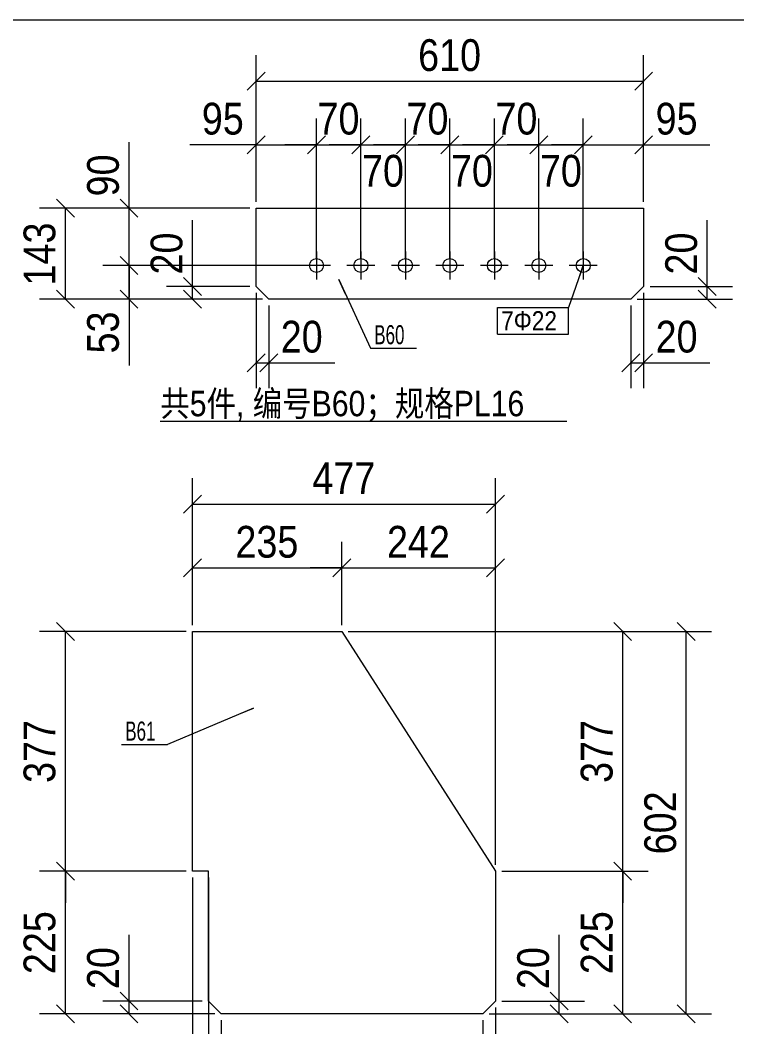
# Model space of a CAD drawing. Header units: inches. Extents: x 0 to 1938, y -2180 to 0.
# Drawn here: x 927.7 to 1040.5, y -1478.4 to -1320 of the extents above; entities that cross this region are included whole.
import ezdxf

# ---------------------------------------------------------------- set-up
doc = ezdxf.new("R2010")
doc.units = ezdxf.units.IN
doc.header["$MEASUREMENT"] = 0
doc.linetypes.add('XKITLINE00', pattern=[0])
for name, color, linetype, lineweight in [('Bolt', 7, 'Continuous', 0), ('BoltMark', 3, 'Continuous', 0), ('DrawingSheet', 5, 'Continuous', 0), ('OtherObjectType', 1, 'Continuous', 0), ('Part', 2, 'Continuous', 0), ('PartMark', 3, 'Continuous', 0), ('Z-DIMENSIONS', 1, 'Continuous', 0)]:
    doc.layers.add(name, color=color, linetype=linetype, lineweight=lineweight)
doc.styles.add('Arial Narrow', font='ARIAL.TTF')
doc.styles.add('romsim', font='ARIAL.TTF')
doc.styles.add('宋体', font='ARIAL.TTF')

# ---------------------------------------------------------------- blocks, each defined once
blk = doc.blocks.new('*A1569')
at = {"layer": 'Part', "color": 2, "linetype": 'XKITLINE00', "lineweight": 0}
for p, q in [((314.8, 383.1), (314.8, 395.4)), ((314.8, 395.4), (375.8, 395.4)), ((375.8, 395.4), (375.8, 383.1)), ((316.8, 381.1), (314.8, 383.1)), ((375.8, 383.1), (373.8, 381.1)), ((373.8, 381.1), (316.8, 381.1))]:
    blk.add_line(p, q, dxfattribs=at)
blk = doc.blocks.new('*A1570')
at = {"layer": 'Bolt', "color": 2, "linetype": 'XKITLINE00', "lineweight": 0}
for p, q in [((324.3, 388.6), (324.3, 384.2)), ((331.3, 388.6), (331.3, 384.2)), ((338.3, 388.6), (338.3, 384.2)), ((345.3, 388.6), (345.3, 384.2)), ((352.3, 388.6), (352.3, 384.2)), ((359.3, 388.6), (359.3, 384.2)), ((366.3, 388.6), (366.3, 384.2)), ((326.5, 386.4), (322.1, 386.4)), ((333.5, 386.4), (329.1, 386.4)), ((340.5, 386.4), (336.1, 386.4)), ((347.5, 386.4), (343.1, 386.4)), ((354.5, 386.4), (350.1, 386.4)), ((361.5, 386.4), (357.1, 386.4)), ((368.5, 386.4), (364.1, 386.4))]:
    blk.add_line(p, q, dxfattribs=at)
for centre in [(324.3, 386.4), (331.3, 386.4), (338.3, 386.4), (345.3, 386.4), (352.3, 386.4), (359.3, 386.4), (366.3, 386.4)]:
    blk.add_circle(centre, 1.1, dxfattribs=at)
blk = doc.blocks.new('*A1571')
at = {"layer": 'Part', "color": 2, "linetype": 'XKITLINE00', "lineweight": 0}
for p, q in [((304.8, 291.13), (304.8, 328.83)), ((304.8, 328.83), (328.3, 328.83)), ((328.3, 328.83), (352.5, 291.13)), ((307.3, 291.13), (304.8, 291.13)), ((307.3, 270.68), (307.3, 291.13)), ((352.5, 291.13), (352.5, 270.68)), ((309.3, 268.68), (307.3, 270.68)), ((352.5, 270.68), (350.5, 268.68)), ((350.5, 268.68), (309.3, 268.68))]:
    blk.add_line(p, q, dxfattribs=at)
blk = doc.blocks.new('*A1597')
at = {"layer": 'DrawingSheet', "color": 5, "linetype": 'XKITLINE00', "lineweight": 0}
blk.add_line((635, 425), (5, 425), dxfattribs=at)
blk = doc.blocks.new('*A1760')
at = {"layer": 'OtherObjectType', "color": 6, "linetype": 'XKITLINE00', "lineweight": 0}
blk.add_line((299.72, 361.93), (363.7, 361.93), dxfattribs=at)
at = {"layer": 'OtherObjectType', "color": 3, "style": '宋体', "width": 0.85}
blk.add_text('共5件, 编号B60；规格PL16', height=4, dxfattribs=at).set_placement((299.72, 362.68))
blk = doc.blocks.new('*A1761')
at = {"layer": 'Z-DIMENSIONS', "color": 4, "linetype": 'XKITLINE00', "lineweight": 0}
for p, q in [((375.8, 382.1), (375.8, 367.1)), ((373.8, 380.1), (373.8, 367.1)), ((375.21, 372.51), (372.39, 369.69)), ((377.21, 372.51), (374.39, 369.69)), ((373.8, 371.1), (375.8, 371.1)), ((375.8, 371.1), (386.22, 371.1)), ((375.8, 371.1), (386.22, 371.1))]:
    blk.add_line(p, q, dxfattribs=at)
at = {"layer": 'Z-DIMENSIONS', "color": 7}
for p in [(373.8, 371.1), (375.8, 371.1)]:
    blk.add_point(p, dxfattribs=at)
at = {"layer": 'Z-DIMENSIONS', "color": 7, "style": 'Arial Narrow', "width": 0.85}
blk.add_text('20', height=5, dxfattribs=at).set_placement((377.68, 372.7))
blk = doc.blocks.new('*A1762')
at = {"layer": 'Z-DIMENSIONS', "color": 4, "linetype": 'XKITLINE00', "lineweight": 0}
for p, q in [((314.8, 382.1), (314.8, 367.1)), ((316.8, 380.1), (316.8, 367.1)), ((316.21, 372.51), (313.39, 369.69)), ((318.21, 372.51), (315.39, 369.69)), ((314.8, 371.1), (316.8, 371.1)), ((316.8, 371.1), (327.22, 371.1)), ((316.8, 371.1), (327.22, 371.1))]:
    blk.add_line(p, q, dxfattribs=at)
at = {"layer": 'Z-DIMENSIONS', "color": 7}
for p in [(314.8, 371.1), (316.8, 371.1)]:
    blk.add_point(p, dxfattribs=at)
at = {"layer": 'Z-DIMENSIONS', "color": 7, "style": 'Arial Narrow', "width": 0.85}
blk.add_text('20', height=5, dxfattribs=at).set_placement((318.68, 372.7))
blk = doc.blocks.new('*A1763')
at = {"layer": 'Z-DIMENSIONS', "color": 4, "linetype": 'XKITLINE00', "lineweight": 0}
for p, q in [((304.8, 383.1), (304.8, 393.52)), ((304.8, 383.1), (304.8, 393.52)), ((303.39, 384.51), (306.21, 381.69)), ((313.8, 383.1), (300.7, 383.1)), ((303.39, 382.51), (306.21, 379.69)), ((304.8, 381.1), (304.8, 383.1)), ((315.8, 381.1), (300.7, 381.1))]:
    blk.add_line(p, q, dxfattribs=at)
at = {"layer": 'Z-DIMENSIONS', "color": 7}
for p in [(304.8, 383.1), (304.8, 381.1)]:
    blk.add_point(p, dxfattribs=at)
at = {"layer": 'Z-DIMENSIONS', "color": 7, "style": 'Arial Narrow', "width": 0.85}
blk.add_text('20', height=5, rotation=90.0002, dxfattribs=at).set_placement((303.2, 384.98))
blk = doc.blocks.new('*A1764')
at = {"layer": 'Z-DIMENSIONS', "color": 4, "linetype": 'XKITLINE00', "lineweight": 0}
for p, q in [((385.8, 383.1), (385.8, 393.52)), ((385.8, 383.1), (385.8, 393.52)), ((384.39, 384.51), (387.21, 381.69)), ((376.8, 383.1), (389.8, 383.1)), ((384.39, 382.51), (387.21, 379.69)), ((385.8, 381.1), (385.8, 383.1)), ((374.8, 381.1), (389.8, 381.1))]:
    blk.add_line(p, q, dxfattribs=at)
at = {"layer": 'Z-DIMENSIONS', "color": 7}
for p in [(385.8, 383.1), (385.8, 381.1)]:
    blk.add_point(p, dxfattribs=at)
at = {"layer": 'Z-DIMENSIONS', "color": 7, "style": 'Arial Narrow', "width": 0.85}
blk.add_text('20', height=5, rotation=90.0002, dxfattribs=at).set_placement((384.2, 384.98))
blk = doc.blocks.new('*A1765')
at = {"layer": 'Z-DIMENSIONS', "color": 4, "linetype": 'XKITLINE00', "lineweight": 0}
for p, q in [((366.3, 387.4), (366.3, 409.5)), ((375.8, 396.4), (375.8, 409.5)), ((367.71, 406.81), (364.89, 403.99)), ((377.21, 406.81), (374.39, 403.99)), ((366.3, 405.4), (361.3, 405.4)), ((366.3, 405.4), (375.8, 405.4)), ((375.8, 405.4), (386.22, 405.4)), ((375.8, 405.4), (386.22, 405.4))]:
    blk.add_line(p, q, dxfattribs=at)
at = {"layer": 'Z-DIMENSIONS', "color": 7}
for p in [(366.3, 405.4), (375.8, 405.4)]:
    blk.add_point(p, dxfattribs=at)
at = {"layer": 'Z-DIMENSIONS', "color": 7, "style": 'Arial Narrow', "width": 0.85}
blk.add_text('95', height=5, dxfattribs=at).set_placement((377.68, 407))
blk = doc.blocks.new('*A1766')
at = {"layer": 'Z-DIMENSIONS', "color": 4, "linetype": 'XKITLINE00', "lineweight": 0}
for p, q in [((359.3, 387.4), (359.3, 409.4)), ((366.3, 387.4), (366.3, 409.4)), ((360.71, 406.81), (357.89, 403.99)), ((367.71, 406.81), (364.89, 403.99)), ((359.3, 405.4), (354.3, 405.4)), ((359.3, 405.4), (366.3, 405.4)), ((366.3, 405.4), (371.3, 405.4))]:
    blk.add_line(p, q, dxfattribs=at)
at = {"layer": 'Z-DIMENSIONS', "color": 7}
for p in [(359.3, 405.4), (366.3, 405.4)]:
    blk.add_point(p, dxfattribs=at)
at = {"layer": 'Z-DIMENSIONS', "color": 7, "style": 'Arial Narrow', "width": 0.85}
blk.add_text('70', height=5, dxfattribs=at).set_placement((359.47, 398.8))
blk = doc.blocks.new('*A1767')
at = {"layer": 'Z-DIMENSIONS', "color": 4, "linetype": 'XKITLINE00', "lineweight": 0}
for p, q in [((352.3, 387.4), (352.3, 409.5)), ((359.3, 387.4), (359.3, 409.5)), ((353.71, 406.81), (350.89, 403.99)), ((360.71, 406.81), (357.89, 403.99)), ((352.3, 405.4), (347.3, 405.4)), ((352.3, 405.4), (359.3, 405.4)), ((359.3, 405.4), (364.3, 405.4))]:
    blk.add_line(p, q, dxfattribs=at)
at = {"layer": 'Z-DIMENSIONS', "color": 7}
for p in [(352.3, 405.4), (359.3, 405.4)]:
    blk.add_point(p, dxfattribs=at)
at = {"layer": 'Z-DIMENSIONS', "color": 7, "style": 'Arial Narrow', "width": 0.85}
blk.add_text('70', height=5, dxfattribs=at).set_placement((352.47, 407))
blk = doc.blocks.new('*A1768')
at = {"layer": 'Z-DIMENSIONS', "color": 4, "linetype": 'XKITLINE00', "lineweight": 0}
for p, q in [((345.3, 387.4), (345.3, 409.4)), ((352.3, 387.4), (352.3, 409.4)), ((346.71, 406.81), (343.89, 403.99)), ((353.71, 406.81), (350.89, 403.99)), ((345.3, 405.4), (340.3, 405.4)), ((345.3, 405.4), (352.3, 405.4)), ((352.3, 405.4), (357.3, 405.4))]:
    blk.add_line(p, q, dxfattribs=at)
at = {"layer": 'Z-DIMENSIONS', "color": 7}
for p in [(345.3, 405.4), (352.3, 405.4)]:
    blk.add_point(p, dxfattribs=at)
at = {"layer": 'Z-DIMENSIONS', "color": 7, "style": 'Arial Narrow', "width": 0.85}
blk.add_text('70', height=5, dxfattribs=at).set_placement((345.47, 398.8))
blk = doc.blocks.new('*A1769')
at = {"layer": 'Z-DIMENSIONS', "color": 4, "linetype": 'XKITLINE00', "lineweight": 0}
for p, q in [((338.3, 387.4), (338.3, 409.5)), ((345.3, 387.4), (345.3, 409.5)), ((339.71, 406.81), (336.89, 403.99)), ((346.71, 406.81), (343.89, 403.99)), ((338.3, 405.4), (333.3, 405.4)), ((338.3, 405.4), (345.3, 405.4)), ((345.3, 405.4), (350.3, 405.4))]:
    blk.add_line(p, q, dxfattribs=at)
at = {"layer": 'Z-DIMENSIONS', "color": 7}
for p in [(338.3, 405.4), (345.3, 405.4)]:
    blk.add_point(p, dxfattribs=at)
at = {"layer": 'Z-DIMENSIONS', "color": 7, "style": 'Arial Narrow', "width": 0.85}
blk.add_text('70', height=5, dxfattribs=at).set_placement((338.47, 407))
blk = doc.blocks.new('*A1770')
at = {"layer": 'Z-DIMENSIONS', "color": 4, "linetype": 'XKITLINE00', "lineweight": 0}
for p, q in [((331.3, 387.4), (331.3, 409.4)), ((338.3, 387.4), (338.3, 409.4)), ((332.71, 406.81), (329.89, 403.99)), ((339.71, 406.81), (336.89, 403.99)), ((331.3, 405.4), (326.3, 405.4)), ((331.3, 405.4), (338.3, 405.4)), ((338.3, 405.4), (343.3, 405.4))]:
    blk.add_line(p, q, dxfattribs=at)
at = {"layer": 'Z-DIMENSIONS', "color": 7}
for p in [(331.3, 405.4), (338.3, 405.4)]:
    blk.add_point(p, dxfattribs=at)
at = {"layer": 'Z-DIMENSIONS', "color": 7, "style": 'Arial Narrow', "width": 0.85}
blk.add_text('70', height=5, dxfattribs=at).set_placement((331.47, 398.8))
blk = doc.blocks.new('*A1771')
at = {"layer": 'Z-DIMENSIONS', "color": 4, "linetype": 'XKITLINE00', "lineweight": 0}
for p, q in [((324.3, 387.4), (324.3, 409.5)), ((331.3, 387.4), (331.3, 409.5)), ((325.71, 406.81), (322.89, 403.99)), ((332.71, 406.81), (329.89, 403.99)), ((324.3, 405.4), (319.3, 405.4)), ((324.3, 405.4), (331.3, 405.4)), ((331.3, 405.4), (336.3, 405.4))]:
    blk.add_line(p, q, dxfattribs=at)
at = {"layer": 'Z-DIMENSIONS', "color": 7}
for p in [(324.3, 405.4), (331.3, 405.4)]:
    blk.add_point(p, dxfattribs=at)
at = {"layer": 'Z-DIMENSIONS', "color": 7, "style": 'Arial Narrow', "width": 0.85}
blk.add_text('70', height=5, dxfattribs=at).set_placement((324.47, 407))
blk = doc.blocks.new('*A1772')
at = {"layer": 'Z-DIMENSIONS', "color": 4, "linetype": 'XKITLINE00', "lineweight": 0}
for p, q in [((314.8, 396.4), (314.8, 409.5)), ((324.3, 387.4), (324.3, 409.5)), ((316.21, 406.81), (313.39, 403.99)), ((325.71, 406.81), (322.89, 403.99)), ((314.8, 405.4), (304.38, 405.4)), ((314.8, 405.4), (304.38, 405.4)), ((314.8, 405.4), (324.3, 405.4)), ((324.3, 405.4), (329.3, 405.4))]:
    blk.add_line(p, q, dxfattribs=at)
at = {"layer": 'Z-DIMENSIONS', "color": 7}
for p in [(314.8, 405.4), (324.3, 405.4)]:
    blk.add_point(p, dxfattribs=at)
at = {"layer": 'Z-DIMENSIONS', "color": 7, "style": 'Arial Narrow', "width": 0.85}
blk.add_text('95', height=5, dxfattribs=at).set_placement((306.26, 407))
blk = doc.blocks.new('*A1773')
at = {"layer": 'Z-DIMENSIONS', "color": 4, "linetype": 'XKITLINE00', "lineweight": 0}
for p, q in [((294.8, 395.4), (294.8, 405.82)), ((294.8, 395.4), (294.8, 405.82)), ((293.39, 396.81), (296.21, 393.99)), ((313.8, 395.4), (290.7, 395.4)), ((294.8, 386.4), (294.8, 395.4)), ((293.39, 387.81), (296.21, 384.99)), ((323.3, 386.4), (290.7, 386.4)), ((294.8, 386.4), (294.8, 381.4))]:
    blk.add_line(p, q, dxfattribs=at)
at = {"layer": 'Z-DIMENSIONS', "color": 7}
for p in [(294.8, 395.4), (294.8, 386.4)]:
    blk.add_point(p, dxfattribs=at)
at = {"layer": 'Z-DIMENSIONS', "color": 7, "style": 'Arial Narrow', "width": 0.85}
blk.add_text('90', height=5, rotation=90.0002, dxfattribs=at).set_placement((293.2, 397.27))
blk = doc.blocks.new('*A1774')
at = {"layer": 'Z-DIMENSIONS', "color": 4, "linetype": 'XKITLINE00', "lineweight": 0}
for p, q in [((294.8, 386.4), (294.8, 391.4)), ((293.39, 387.81), (296.21, 384.99)), ((323.3, 386.4), (290.7, 386.4)), ((294.8, 381.1), (294.8, 386.4)), ((293.39, 382.51), (296.21, 379.69)), ((315.8, 381.1), (290.7, 381.1)), ((294.8, 381.1), (294.8, 370.68)), ((294.8, 381.1), (294.8, 370.68))]:
    blk.add_line(p, q, dxfattribs=at)
at = {"layer": 'Z-DIMENSIONS', "color": 7}
for p in [(294.8, 386.4), (294.8, 381.1)]:
    blk.add_point(p, dxfattribs=at)
at = {"layer": 'Z-DIMENSIONS', "color": 7, "style": 'Arial Narrow', "width": 0.85}
blk.add_text('53', height=5, rotation=90.0002, dxfattribs=at).set_placement((293.2, 372.56))
blk = doc.blocks.new('*A1775')
at = {"layer": 'Z-DIMENSIONS', "color": 4, "linetype": 'XKITLINE00', "lineweight": 0}
for p, q in [((314.8, 396.4), (314.8, 419.5)), ((375.8, 396.4), (375.8, 419.5)), ((316.21, 416.81), (313.39, 413.99)), ((377.21, 416.81), (374.39, 413.99)), ((314.8, 415.4), (375.8, 415.4))]:
    blk.add_line(p, q, dxfattribs=at)
at = {"layer": 'Z-DIMENSIONS', "color": 7}
for p in [(314.8, 415.4), (375.8, 415.4)]:
    blk.add_point(p, dxfattribs=at)
at = {"layer": 'Z-DIMENSIONS', "color": 7, "style": 'Arial Narrow', "width": 0.85}
blk.add_text('610', height=5, dxfattribs=at).set_placement((340.3, 417))
blk = doc.blocks.new('*A1776')
at = {"layer": 'Z-DIMENSIONS', "color": 4, "linetype": 'XKITLINE00', "lineweight": 0}
for p, q in [((283.39, 396.81), (286.21, 393.99)), ((313.8, 395.4), (280.7, 395.4)), ((284.8, 381.1), (284.8, 395.4)), ((283.39, 382.51), (286.21, 379.69)), ((315.8, 381.1), (280.7, 381.1))]:
    blk.add_line(p, q, dxfattribs=at)
at = {"layer": 'Z-DIMENSIONS', "color": 7}
for p in [(284.8, 395.4), (284.8, 381.1)]:
    blk.add_point(p, dxfattribs=at)
at = {"layer": 'Z-DIMENSIONS', "color": 7, "style": 'Arial Narrow', "width": 0.85}
blk.add_text('143', height=5, rotation=90.0002, dxfattribs=at).set_placement((283.2, 383.25))
blk = doc.blocks.new('*A1777')
at = {"layer": 'PartMark', "color": 4, "linetype": 'XKITLINE00', "lineweight": 0}
for p, q in [((327.8, 384.17), (332.8, 373.41)), ((328.85, 381.9), (327.8, 384.17)), ((332.8, 373.41), (340.04, 373.41))]:
    blk.add_line(p, q, dxfattribs=at)
at = {"layer": 'PartMark', "color": 1, "style": 'romsim', "width": 0.6375}
blk.add_text('B60', height=3, dxfattribs=at).set_placement((333.4, 374.01))
blk = doc.blocks.new('*A1778')
at = {"layer": 'BoltMark', "color": 1, "linetype": 'XKITLINE00', "lineweight": 0}
for p, q in [((366.3, 386.4), (363.97, 379.81)), ((365.47, 384.04), (366.3, 386.4)), ((352.77, 379.81), (363.97, 379.81)), ((352.77, 375.61), (352.77, 379.81)), ((363.97, 375.61), (363.97, 379.81)), ((352.77, 375.61), (363.97, 375.61))]:
    blk.add_line(p, q, dxfattribs=at)
at = {"layer": 'BoltMark', "color": 4, "style": '宋体', "width": 0.85}
blk.add_text('7Φ22', height=3, dxfattribs=at).set_placement((353.37, 376.21))
blk = doc.blocks.new('*A1780')
at = {"layer": 'Z-DIMENSIONS', "color": 4, "linetype": 'XKITLINE00', "lineweight": 0}
for p, q in [((307.3, 269.68), (307.3, 254.68)), ((309.3, 267.68), (309.3, 254.68)), ((308.71, 260.1), (305.89, 257.27)), ((310.71, 260.1), (307.89, 257.27)), ((307.3, 258.68), (309.3, 258.68)), ((309.3, 258.68), (319.72, 258.68)), ((309.3, 258.68), (319.72, 258.68))]:
    blk.add_line(p, q, dxfattribs=at)
at = {"layer": 'Z-DIMENSIONS', "color": 7}
for p in [(307.3, 258.68), (309.3, 258.68)]:
    blk.add_point(p, dxfattribs=at)
at = {"layer": 'Z-DIMENSIONS', "color": 7, "style": 'Arial Narrow', "width": 0.85}
blk.add_text('20', height=5, dxfattribs=at).set_placement((311.18, 260.28))
blk = doc.blocks.new('*A1781')
at = {"layer": 'Z-DIMENSIONS', "color": 4, "linetype": 'XKITLINE00', "lineweight": 0}
for p, q in [((352.5, 269.68), (352.5, 254.68)), ((350.5, 267.68), (350.5, 254.68)), ((351.91, 260.1), (349.09, 257.27)), ((353.91, 260.1), (351.09, 257.27)), ((350.5, 258.68), (352.5, 258.68)), ((352.5, 258.68), (362.92, 258.68)), ((352.5, 258.68), (362.92, 258.68))]:
    blk.add_line(p, q, dxfattribs=at)
at = {"layer": 'Z-DIMENSIONS', "color": 7}
for p in [(350.5, 258.68), (352.5, 258.68)]:
    blk.add_point(p, dxfattribs=at)
at = {"layer": 'Z-DIMENSIONS', "color": 7, "style": 'Arial Narrow', "width": 0.85}
blk.add_text('20', height=5, dxfattribs=at).set_placement((354.38, 260.28))
blk = doc.blocks.new('*A1782')
at = {"layer": 'Z-DIMENSIONS', "color": 4, "linetype": 'XKITLINE00', "lineweight": 0}
for p, q in [((294.8, 270.68), (294.8, 281.1)), ((294.8, 270.68), (294.8, 281.1)), ((293.39, 272.1), (296.21, 269.27)), ((306.3, 270.68), (290.7, 270.68)), ((293.39, 270.1), (296.21, 267.27)), ((294.8, 268.68), (294.8, 270.68)), ((308.3, 268.68), (290.7, 268.68))]:
    blk.add_line(p, q, dxfattribs=at)
at = {"layer": 'Z-DIMENSIONS', "color": 7}
for p in [(294.8, 270.68), (294.8, 268.68)]:
    blk.add_point(p, dxfattribs=at)
at = {"layer": 'Z-DIMENSIONS', "color": 7, "style": 'Arial Narrow', "width": 0.85}
blk.add_text('20', height=5, rotation=90.0002, dxfattribs=at).set_placement((293.2, 272.56))
blk = doc.blocks.new('*A1783')
at = {"layer": 'Z-DIMENSIONS', "color": 4, "linetype": 'XKITLINE00', "lineweight": 0}
for p, q in [((362.5, 270.68), (362.5, 281.1)), ((362.5, 270.68), (362.5, 281.1)), ((361.09, 272.1), (363.91, 269.27)), ((353.5, 270.68), (366.5, 270.68)), ((361.09, 270.1), (363.91, 267.27)), ((362.5, 268.68), (362.5, 270.68)), ((351.5, 268.68), (366.5, 268.68))]:
    blk.add_line(p, q, dxfattribs=at)
at = {"layer": 'Z-DIMENSIONS', "color": 7}
for p in [(362.5, 270.68), (362.5, 268.68)]:
    blk.add_point(p, dxfattribs=at)
at = {"layer": 'Z-DIMENSIONS', "color": 7, "style": 'Arial Narrow', "width": 0.85}
blk.add_text('20', height=5, rotation=90.0002, dxfattribs=at).set_placement((360.9, 272.56))
blk = doc.blocks.new('*A1784')
at = {"layer": 'Z-DIMENSIONS', "color": 4, "linetype": 'XKITLINE00', "lineweight": 0}
for p, q in [((328.3, 329.83), (328.3, 342.93)), ((352.5, 292.13), (352.5, 342.93)), ((329.71, 340.25), (326.89, 337.42)), ((353.91, 340.25), (351.09, 337.42)), ((328.3, 338.83), (323.3, 338.83)), ((328.3, 338.83), (352.5, 338.83))]:
    blk.add_line(p, q, dxfattribs=at)
at = {"layer": 'Z-DIMENSIONS', "color": 7}
for p in [(328.3, 338.83), (352.5, 338.83)]:
    blk.add_point(p, dxfattribs=at)
at = {"layer": 'Z-DIMENSIONS', "color": 7, "style": 'Arial Narrow', "width": 0.85}
blk.add_text('242', height=5, dxfattribs=at).set_placement((335.4, 340.43))
blk = doc.blocks.new('*A1785')
at = {"layer": 'Z-DIMENSIONS', "color": 4, "linetype": 'XKITLINE00', "lineweight": 0}
for p, q in [((304.8, 329.83), (304.8, 342.93)), ((328.3, 329.83), (328.3, 342.93)), ((306.21, 340.25), (303.39, 337.42)), ((329.71, 340.25), (326.89, 337.42)), ((304.8, 338.83), (328.3, 338.83)), ((328.3, 338.83), (333.3, 338.83))]:
    blk.add_line(p, q, dxfattribs=at)
at = {"layer": 'Z-DIMENSIONS', "color": 7}
for p in [(304.8, 338.83), (328.3, 338.83)]:
    blk.add_point(p, dxfattribs=at)
at = {"layer": 'Z-DIMENSIONS', "color": 7, "style": 'Arial Narrow', "width": 0.85}
blk.add_text('235', height=5, dxfattribs=at).set_placement((311.55, 340.43))
blk = doc.blocks.new('*A1786')
at = {"layer": 'Z-DIMENSIONS', "color": 4, "linetype": 'XKITLINE00', "lineweight": 0}
for p, q in [((307.3, 290.13), (307.3, 244.68)), ((352.5, 269.68), (352.5, 244.68)), ((307.3, 248.68), (302.3, 248.68)), ((308.71, 250.1), (305.89, 247.27)), ((307.3, 248.68), (352.5, 248.68)), ((353.91, 250.1), (351.09, 247.27))]:
    blk.add_line(p, q, dxfattribs=at)
at = {"layer": 'Z-DIMENSIONS', "color": 7}
for p in [(307.3, 248.68), (352.5, 248.68)]:
    blk.add_point(p, dxfattribs=at)
at = {"layer": 'Z-DIMENSIONS', "color": 7, "style": 'Arial Narrow', "width": 0.85}
blk.add_text('452', height=5, dxfattribs=at).set_placement((324.9, 250.28))
blk = doc.blocks.new('*A1787')
at = {"layer": 'Z-DIMENSIONS', "color": 4, "linetype": 'XKITLINE00', "lineweight": 0}
for p, q in [((304.8, 290.13), (304.8, 244.68)), ((307.3, 290.13), (307.3, 244.68)), ((304.8, 248.68), (294.38, 248.68)), ((304.8, 248.68), (294.38, 248.68)), ((306.21, 250.1), (303.39, 247.27)), ((304.8, 248.68), (307.3, 248.68)), ((308.71, 250.1), (305.89, 247.27)), ((307.3, 248.68), (312.3, 248.68))]:
    blk.add_line(p, q, dxfattribs=at)
at = {"layer": 'Z-DIMENSIONS', "color": 7}
for p in [(304.8, 248.68), (307.3, 248.68)]:
    blk.add_point(p, dxfattribs=at)
at = {"layer": 'Z-DIMENSIONS', "color": 7, "style": 'Arial Narrow', "width": 0.85}
blk.add_text('25', height=5, dxfattribs=at).set_placement((296.26, 250.28))
blk = doc.blocks.new('*A1788')
at = {"layer": 'Z-DIMENSIONS', "color": 4, "linetype": 'XKITLINE00', "lineweight": 0}
for p, q in [((283.39, 330.25), (286.21, 327.42)), ((303.8, 328.83), (280.7, 328.83)), ((284.8, 291.13), (284.8, 328.83)), ((283.39, 292.55), (286.21, 289.72)), ((303.8, 291.13), (280.7, 291.13)), ((284.8, 291.13), (284.8, 286.13))]:
    blk.add_line(p, q, dxfattribs=at)
at = {"layer": 'Z-DIMENSIONS', "color": 7}
for p in [(284.8, 328.83), (284.8, 291.13)]:
    blk.add_point(p, dxfattribs=at)
at = {"layer": 'Z-DIMENSIONS', "color": 7, "style": 'Arial Narrow', "width": 0.85}
blk.add_text('377', height=5, rotation=90.0002, dxfattribs=at).set_placement((283.2, 304.99))
blk = doc.blocks.new('*A1789')
at = {"layer": 'Z-DIMENSIONS', "color": 4, "linetype": 'XKITLINE00', "lineweight": 0}
for p, q in [((284.8, 291.13), (284.8, 296.13)), ((283.39, 292.55), (286.21, 289.72)), ((303.8, 291.13), (280.7, 291.13)), ((284.8, 268.68), (284.8, 291.13)), ((283.39, 270.1), (286.21, 267.27)), ((308.3, 268.68), (280.7, 268.68))]:
    blk.add_line(p, q, dxfattribs=at)
at = {"layer": 'Z-DIMENSIONS', "color": 7}
for p in [(284.8, 291.13), (284.8, 268.68)]:
    blk.add_point(p, dxfattribs=at)
at = {"layer": 'Z-DIMENSIONS', "color": 7, "style": 'Arial Narrow', "width": 0.85}
blk.add_text('225', height=5, rotation=90.0002, dxfattribs=at).set_placement((283.2, 274.91))
blk = doc.blocks.new('*A1790')
at = {"layer": 'Z-DIMENSIONS', "color": 4, "linetype": 'XKITLINE00', "lineweight": 0}
for p, q in [((371.09, 330.25), (373.91, 327.42)), ((329.3, 328.83), (376.5, 328.83)), ((372.5, 291.13), (372.5, 328.83)), ((371.09, 292.55), (373.91, 289.72)), ((353.5, 291.13), (376.5, 291.13)), ((372.5, 291.13), (372.5, 286.13))]:
    blk.add_line(p, q, dxfattribs=at)
at = {"layer": 'Z-DIMENSIONS', "color": 7}
for p in [(372.5, 328.83), (372.5, 291.13)]:
    blk.add_point(p, dxfattribs=at)
at = {"layer": 'Z-DIMENSIONS', "color": 7, "style": 'Arial Narrow', "width": 0.85}
blk.add_text('377', height=5, rotation=90.0002, dxfattribs=at).set_placement((370.9, 304.99))
blk = doc.blocks.new('*A1791')
at = {"layer": 'Z-DIMENSIONS', "color": 4, "linetype": 'XKITLINE00', "lineweight": 0}
for p, q in [((372.5, 291.13), (372.5, 296.13)), ((371.09, 292.55), (373.91, 289.72)), ((353.5, 291.13), (376.5, 291.13)), ((372.5, 268.68), (372.5, 291.13)), ((371.09, 270.1), (373.91, 267.27)), ((351.5, 268.68), (376.5, 268.68))]:
    blk.add_line(p, q, dxfattribs=at)
at = {"layer": 'Z-DIMENSIONS', "color": 7}
for p in [(372.5, 291.13), (372.5, 268.68)]:
    blk.add_point(p, dxfattribs=at)
at = {"layer": 'Z-DIMENSIONS', "color": 7, "style": 'Arial Narrow', "width": 0.85}
blk.add_text('225', height=5, rotation=90.0002, dxfattribs=at).set_placement((370.9, 274.91))
blk = doc.blocks.new('*A1792')
at = {"layer": 'Z-DIMENSIONS', "color": 4, "linetype": 'XKITLINE00', "lineweight": 0}
for p, q in [((304.8, 329.83), (304.8, 352.93)), ((352.5, 292.13), (352.5, 352.93)), ((306.21, 350.25), (303.39, 347.42)), ((353.91, 350.25), (351.09, 347.42)), ((304.8, 348.83), (352.5, 348.83))]:
    blk.add_line(p, q, dxfattribs=at)
at = {"layer": 'Z-DIMENSIONS', "color": 7}
for p in [(304.8, 348.83), (352.5, 348.83)]:
    blk.add_point(p, dxfattribs=at)
at = {"layer": 'Z-DIMENSIONS', "color": 7, "style": 'Arial Narrow', "width": 0.85}
blk.add_text('477', height=5, dxfattribs=at).set_placement((323.65, 350.43))
blk = doc.blocks.new('*A1793')
at = {"layer": 'Z-DIMENSIONS', "color": 4, "linetype": 'XKITLINE00', "lineweight": 0}
for p, q in [((381.09, 330.25), (383.91, 327.42)), ((329.3, 328.83), (386.5, 328.83)), ((382.5, 268.68), (382.5, 328.83)), ((381.09, 270.1), (383.91, 267.27)), ((351.5, 268.68), (386.5, 268.68))]:
    blk.add_line(p, q, dxfattribs=at)
at = {"layer": 'Z-DIMENSIONS', "color": 7}
for p in [(382.5, 328.83), (382.5, 268.68)]:
    blk.add_point(p, dxfattribs=at)
at = {"layer": 'Z-DIMENSIONS', "color": 7, "style": 'Arial Narrow', "width": 0.85}
blk.add_text('602', height=5, rotation=90.0002, dxfattribs=at).set_placement((380.9, 293.76))
blk = doc.blocks.new('*A1794')
at = {"layer": 'PartMark', "color": 4, "linetype": 'XKITLINE00', "lineweight": 0}
for p, q in [((314.37, 316.78), (300.85, 311.05)), ((312.07, 315.8), (314.37, 316.78)), ((293.61, 311.05), (300.85, 311.05))]:
    blk.add_line(p, q, dxfattribs=at)
at = {"layer": 'PartMark', "color": 1, "style": 'romsim', "width": 0.6375}
blk.add_text('B61', height=3, dxfattribs=at).set_placement((294.21, 311.65))
blk = doc.blocks.new('P详图~009 (PL16mm零件图1)')
at = {"lineweight": 0}
for name in ['*A1597', '*A1775', '*A1772', '*A1771', '*A1769', '*A1767', '*A1765', '*A1770', '*A1768', '*A1766', '*A1773', '*A1776', '*A1569', '*A1763', '*A1764', '*A1774', '*A1570', '*A1762', '*A1761', '*A1760', '*A1792', '*A1785', '*A1784', '*A1788', '*A1790', '*A1793', '*A1571', '*A1789', '*A1791', '*A1787', '*A1786', '*A1782', '*A1783', '*A1780', '*A1781']:
    blk.add_blockref(name, (0, 0), dxfattribs=at)
at = {"layer": 'BoltMark', "lineweight": 0}
blk.add_blockref('*A1778', (0, 0), dxfattribs=at)
at = {"layer": 'PartMark', "lineweight": 0}
for name in ['*A1777', '*A1794']:
    blk.add_blockref(name, (0, 0), dxfattribs=at)

msp = doc.modelspace()

# ---------------------------------------------------------------- block references
msp.add_blockref('P详图~009 (PL16mm零件图1)', (650, -1745))

doc.saveas('drawing.dxf')
